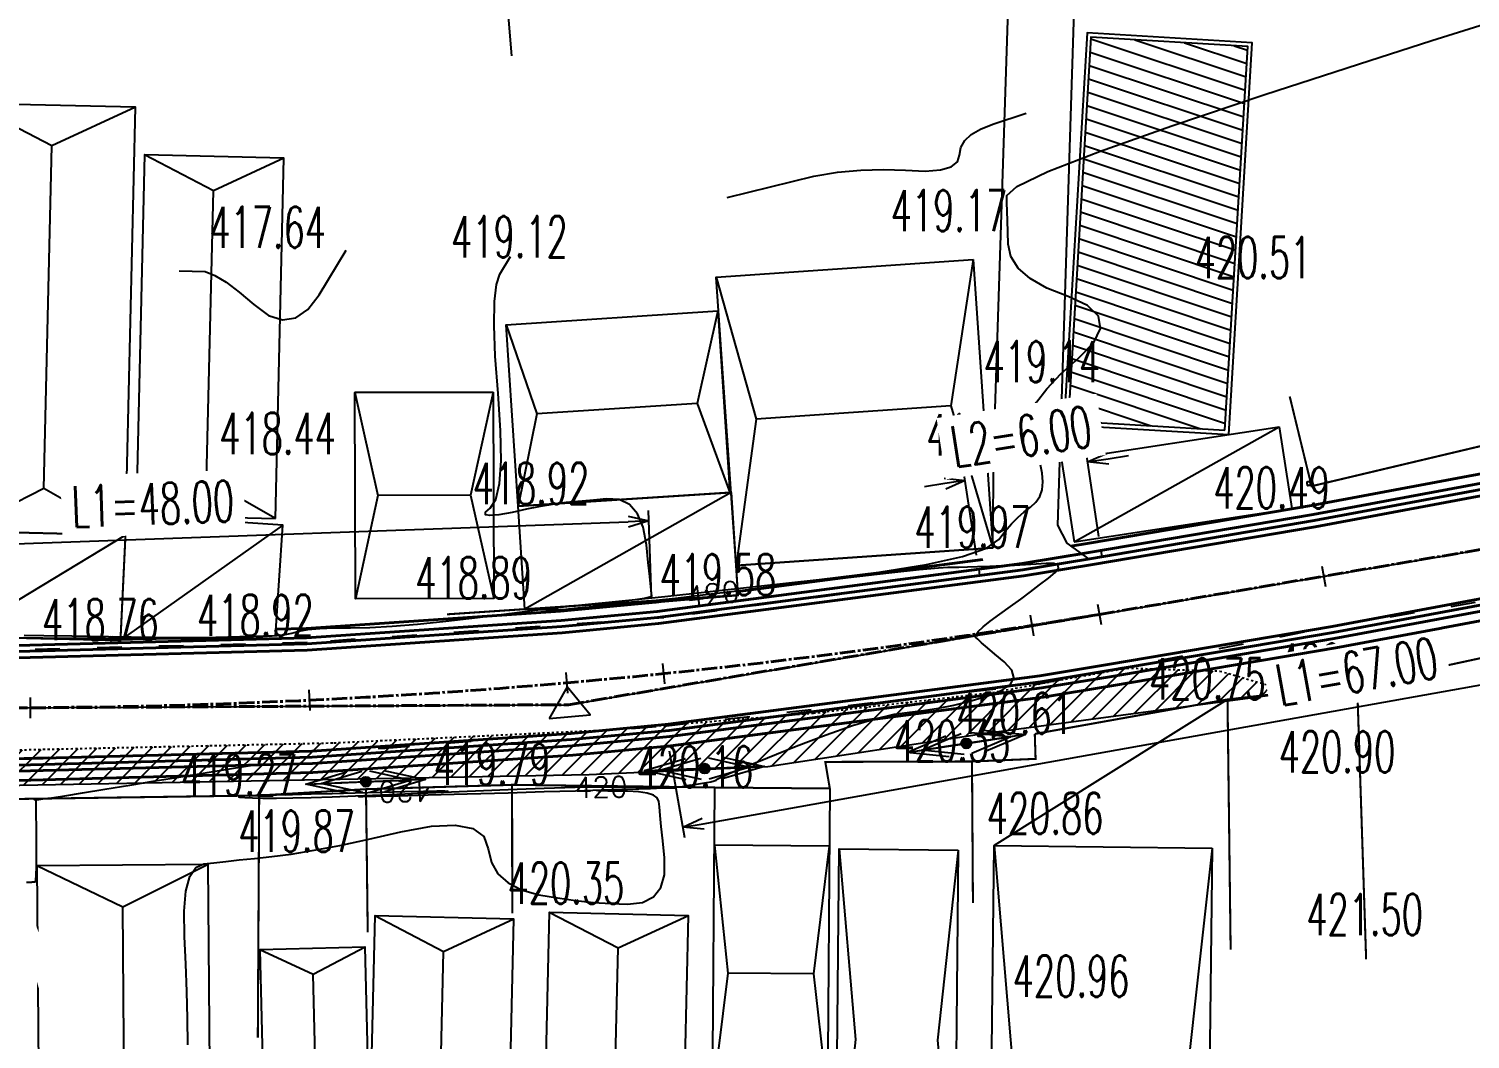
# Model space of a CAD drawing. Header units: centimetres. Extents: x 556321 to 560034, y 1839250 to 1840516.
# Drawn here: x 557003 to 557072.9, y 1839287.9 to 1839336.9 of the extents above; entities that cross this region are included whole.
import ezdxf
from ezdxf.enums import TextEntityAlignment as Align

# ---------------------------------------------------------------- set-up
doc = ezdxf.new("R2010")
doc.units = ezdxf.units.CM
doc.header["$MEASUREMENT"] = 0
doc.set_wipeout_variables(frame=1)
for name, pattern in [('ACAD_ISO03W100', [30, 12, -18]), ('CENTER2', [1.125, 0.75, -0.125, 0.125, -0.125]), ('DOT2', [0.125, 0, -0.125])]:
    doc.linetypes.add(name, pattern=pattern)
for name, color, linetype in [('4', 21, 'Continuous'), ('bo via', 23, 'Continuous'), ('bovia', 1, 'Continuous'), ('CAO DO AN', 6, 'Continuous'), ('cao do Hien Trang', 6, 'Continuous'), ('cao do3', 2, 'Continuous'), ('Duong nhua Cu', 33, 'Continuous'), ('H1_DongMuc', 3, 'Continuous'), ('H1_DongMuc_Con', 3, 'Continuous'), ('Line1', 40, 'Continuous'), ('pha1', 4, 'Continuous'), ('SH1', 4, 'Continuous'), ('T', 20, 'Continuous'), ('ThongSoTuyen_TuyenPDP', 7, 'Continuous'), ('TUYEN', 7, 'Continuous'), ('vuot', 7, 'Continuous')]:
    doc.layers.add(name, color=color, linetype=linetype)
doc.styles.add('2D', font='vnsimple.shx', dxfattribs={"width": 0.6})
doc.styles.get("Standard").update_dxf_attribs({"font": 'Vnsimple.shx', "width": 0.7, "height": 2})
doc.linetypes.add('FENCELINE2', pattern='A,0.25,-0.1,[132,ltypeshp.shx,S=0.1,R=0,X=-0.1,Y=0],-0.1,1', length=1.45)
doc.linetypes.add('ZIGZAG', pattern='A,0.0001,-0.2,[131,ltypeshp.shx,S=0.2,R=0,X=-0.2,Y=0],-0.4,[131,ltypeshp.shx,S=0.2,R=180,X=0.2,Y=0],-0.2', length=0.8001)
doc.dimstyles.new('D1000 bv', dxfattribs={"dimtxt": 2, "dimasz": 1, "dimexe": 0.5, "dimexo": 1, "dimgap": 0.7, "dimtad": 1, "dimzin": 0, "dimdsep": 46, "dimtxsty": '2D', "dimblk": 'OPEN30', "dimcen": 0, "dimdle": 0.7, "dimclrd": 7, "dimclre": 7, "dimclrt": 3, "dimadec": 0, "dimazin": 2, "dimtfac": 0.347826, "dimtix": 1, "dimtofl": 0, "dimtmove": 0, "dimatfit": 3, "dimldrblk": 'OPEN30', "dimfxl": 0, "dimtolj": 1, "dimtzin": 0, "dimarcsym": 0})
doc.dimstyles.new('D1000 bv2', dxfattribs={"dimtxt": 2, "dimasz": 1, "dimexe": 0.5, "dimexo": 1, "dimgap": 0.7, "dimtad": 1, "dimzin": 0, "dimdsep": 46, "dimtxsty": '2D', "dimblk": 'OPEN30', "dimcen": 0, "dimdle": 0.7, "dimclrd": 7, "dimclre": 7, "dimclrt": 3, "dimadec": 0, "dimazin": 2, "dimtfac": 0.347826, "dimtix": 1, "dimtofl": 0, "dimtmove": 0, "dimatfit": 3, "dimldrblk": 'OPEN30', "dimfxl": 0, "dimtolj": 1, "dimtzin": 0, "dimarcsym": 0})
doc.dimstyles.get("Standard").update_dxf_attribs({"dimtxt": 0.18, "dimasz": 0.18, "dimexe": 0.18, "dimexo": 0.0625, "dimgap": 0.09, "dimtad": 0, "dimtih": 1, "dimtoh": 1, "dimdec": 4, "dimzin": 0, "dimdsep": 46, "dimtxsty": 'Standard', "dimcen": 0.09, "dimadec": 0, "dimazin": 0, "dimtfac": 1, "dimtdec": 4, "dimtofl": 0, "dimtmove": 0, "dimatfit": 3, "dimfxl": 0, "dimtolj": 1, "dimtzin": 0, "dimarcsym": 0})

# ---------------------------------------------------------------- blocks, each defined once
blk = doc.blocks.new('A$C61F2495E')
at = {"layer": 'Line1', "lineweight": -2}
blk.add_lwpolyline([(14.688, 5.256), (-0.45, 2.926), (0.45, -2.926), (15.589, -0.596)], close=True, dxfattribs=at)
at = {"layer": 'Line1', "color": 8, "lineweight": -2}
for points in [[(14.688, 5.256), (13.559, 2.087), (15.589, -0.596)], [(-0.45, 2.926), (1.436, 0.221), (0.45, -2.926)], [(13.559, 2.087), (1.436, 0.221)]]:
    blk.add_lwpolyline(points, dxfattribs=at)
at = {"layer": 'Line1', "lineweight": -2}
blk.add_lwpolyline([(15.589, -0.596), (14.688, 5.256)], dxfattribs=at)
blk = doc.blocks.new('A$C294A3B3B')
at = {"layer": 'Line1', "lineweight": -2}
blk.add_lwpolyline([(-0.398, 2.857), (17.886, 5.404), (18.682, -0.309), (0.398, -2.857)], close=True, dxfattribs=at)
for points in [[(-0.398, 2.857), (8.87, 3.227), (17.886, 5.404)], [(8.87, 3.227), (9.419, -0.712)], [(0.398, -2.857), (9.419, -0.712), (18.682, -0.309)]]:
    blk.add_lwpolyline(points, dxfattribs=at)
blk = doc.blocks.new('_Open30')
at = {"color": 0, "linetype": 'ByBlock', "lineweight": -2}
for p, q in [((-1, 0.268), (0, 0)), ((0, 0), (-1, -0.268)), ((0, 0), (-1, 0))]:
    blk.add_line(p, q, dxfattribs=at)
blk = doc.blocks.new('*D77')
at = {"layer": 'bo via', "color": 7, "lineweight": -2, "transparency": 16777216}
for p, q in [((557033.2, 1839309.362), (557033.049, 1839313.54)), ((556986.096, 1839311.335), (557032.067, 1839313.004)), ((556985.23, 1839307.621), (556985.079, 1839311.799))]:
    blk.add_line(p, q, dxfattribs=at)
at = {"layer": 'Defpoints', "color": 0, "lineweight": -2, "transparency": 16777216}
for p in [(557033.067, 1839313.041), (557033.237, 1839308.363, 413.94), (556985.267, 1839306.621, 413.94)]:
    blk.add_point(p, dxfattribs=at)
at = {"layer": 'bo via', "color": 7, "lineweight": -2, "transparency": 16777216}
for p, rotation in [((557033.067, 1839313.041), 2.079351640328659), ((556985.097, 1839311.299), 182.0793516403286)]:
    blk.add_blockref('_Open30', p, dxfattribs=dict(at, rotation=rotation))
at = {"layer": 'bo via', "color": 3, "transparency": 16777216, "insert": (557009.02, 1839313.869), "char_height": 2, "attachment_point": 5, "rotation": 2.07935, "style": '2D', "bg_fill": 3, "box_fill_scale": 1.25, "bg_fill_color": 256, "bg_fill_true_color": 13158600, "bg_fill_transparency": 0}
blk.add_mtext('\\A1;L1=48.00', dxfattribs=at)
blk = doc.blocks.new('*D96')
at = {"layer": 'bo via', "color": 7, "lineweight": -2, "transparency": 16777216}
for p, q in [((557100.01, 1839313.662), (557100.759, 1839309.463)), ((557035.697, 1839298.367), (557099.686, 1839309.779)), ((557034.051, 1839301.898), (557034.8, 1839297.699))]:
    blk.add_line(p, q, dxfattribs=at)
at = {"layer": 'Defpoints', "color": 0, "lineweight": -2, "transparency": 16777216}
for p in [(557099.834, 1839314.646, 427.443), (557100.671, 1839309.955), (557033.876, 1839302.883, 427.443)]:
    blk.add_point(p, dxfattribs=at)
at = {"layer": 'bo via', "color": 7, "lineweight": -2, "transparency": 16777216}
for p, rotation in [((557100.671, 1839309.955), 10.11204156808461), ((557034.712, 1839298.192), 190.1120415680846)]:
    blk.add_blockref('_Open30', p, dxfattribs=dict(at, rotation=rotation))
at = {"layer": 'bo via', "color": 3, "transparency": 16777216, "insert": (557067.393, 1839305.747), "char_height": 2, "attachment_point": 5, "rotation": 10.11204, "style": '2D', "bg_fill": 3, "box_fill_scale": 1.25, "bg_fill_color": 256, "bg_fill_true_color": 13158600, "bg_fill_transparency": 0}
blk.add_mtext('\\A1;L1=67.00', dxfattribs=at)
blk = doc.blocks.new('*D42')
at = {"layer": 'bo via', "color": 7, "lineweight": -2, "transparency": 16777216}
for p, q in [((557054.891, 1839312.293), (557054.265, 1839316.398)), ((557055.329, 1839316.054), (557056.318, 1839316.205)), ((557048.956, 1839311.389), (557048.33, 1839315.493)), ((557047.417, 1839314.848), (557046.429, 1839314.698))]:
    blk.add_line(p, q, dxfattribs=at)
at = {"layer": 'Defpoints', "color": 0, "lineweight": -2, "transparency": 16777216}
for p in [(557055.041, 1839311.305), (557049.107, 1839310.4)]:
    blk.add_point(p, dxfattribs=at)
at = {"layer": 'bo via', "color": 7, "lineweight": -2, "transparency": 16777216}
for p, rotation in [((557054.34, 1839315.904), 188.6664633507085), ((557048.406, 1839314.999), 8.66646335070846)]:
    blk.add_blockref('_Open30', p, dxfattribs=dict(at, rotation=rotation))
at = {"layer": 'bo via', "color": 3, "transparency": 16777216, "insert": (557051.117, 1839317.132), "char_height": 2, "attachment_point": 5, "rotation": 8.66646, "style": '2D', "bg_fill": 3, "box_fill_scale": 1.25, "bg_fill_color": 256, "bg_fill_true_color": 13158600, "bg_fill_transparency": 0}
blk.add_mtext('\\A1;L2=6.00', dxfattribs=at)
at = {"layer": 'Defpoints', "color": 0, "lineweight": -2, "transparency": 16777216}
blk.add_point((557054.34, 1839315.904), dxfattribs=at)
blk = doc.blocks.new('A$C60531E53')
at = {"layer": '4'}
blk.add_hatch(color=256, dxfattribs=at).paths.add_polyline_path([(-0.24, 0, 1), (0.24, 0, 1)])
blk.add_circle((0, 0), 0.24, dxfattribs=at)
for points in [[(-2.897, 0), (1.221, 0)], [(-2.192, 0), (1.926, 0)], [(2.174, 0), (-1.944, 0)], [(2.917, 0), (-1.2, 0)]]:
    blk.add_leader(points, dimstyle='Standard', override={"dimasz": 2, "dimgap": 0.09, "dimtad": 0, "dimldrblk": 'Open30'}, dxfattribs=at)

msp = doc.modelspace()

# ---------------------------------------------------------------- hatches: boundary and pattern name
at = {"layer": 'Line1', "lineweight": -2}
h = msp.add_hatch(dxfattribs=at)
h.set_pattern_fill('ANSI31', color=8, scale=5, angle=-63.44697, style=0)
h.set_pattern_definition([(341.553030702, (-1181878.9387, 2655597.2733), (0.19776674365, 0.59288558349), [])])
h.paths.add_polyline_path([(557053.391, 1839317.891), (557060.999, 1839317.436), (557062.11, 1839336.032), (557054.502, 1839336.487)])
at = {"layer": 'pha1', "lineweight": -2}
h = msp.add_hatch(dxfattribs=at)
h.set_pattern_fill('ANSI31', color=8, scale=5, style=0)
h.set_pattern_definition([(45, (0, 0), (-0.44194173824, 0.44194173824), [])])
h.paths.add_polyline_path([(556882.896, 1839304.098), (556878.32, 1839304.921), (556875.266, 1839304.657), (556877.223, 1839303.1), (556882.744, 1839302.224), (556900.808, 1839300.069), (556929.294, 1839299.678), (556987.034, 1839299.945), (557030.171, 1839300.745), (557038.836, 1839301.134), (557049.201, 1839302.726), (557060.988, 1839304.305), (557061.123, 1839304.389), (557061.124, 1839304.323), (557064.266, 1839304.744), (557060.755, 1839305.764), (557056.24, 1839305.912), (557049.728, 1839304.729), (557041.044, 1839303.726), (557030.858, 1839302.903), (557017.799, 1839302.286), (556981.646, 1839301.482), (556940.365, 1839301.25), (556919.161, 1839301.416), (556900.635, 1839301.706), (556892.638, 1839302.448)])

# ---------------------------------------------------------------- linework, layer by layer
at = {"layer": 'CAO DO AN', "lineweight": -2, "elevation": 413.955}
msp.add_lwpolyline([(556875.266, 1839304.657), (556877.223, 1839303.1), (556882.744, 1839302.224), (556900.808, 1839300.069), (556929.294, 1839299.678), (556987.034, 1839299.945), (557030.171, 1839300.745), (557038.836, 1839301.134), (557049.201, 1839302.726), (557064.266, 1839304.744)], dxfattribs=at)
at = {"layer": 'cao do Hien Trang', "color": 3, "lineweight": -2}
for centre in [(557053.099, 1839319.76, 419.138), (557065.197, 1839314.724, 420.532), (557064.236, 1839313.644, 420.491), (557065.346, 1839313.07, 420.274), (557052.88, 1839312.829, 419.924), (557049.744, 1839311.739, 419.97), (557053.682, 1839312.034, 420.118), (557051.244, 1839310.673, 419.871), (557065.783, 1839310.375, 420.33), (557037.388, 1839309.437, 419.578), (557018.841, 1839309.273, 418.682), (557025.544, 1839309.289, 418.887), (557027.052, 1839308.765, 419.3), (557028.976, 1839308.725, 419.441), (557023.278, 1839308.514, 419.149), (557033.787, 1839308.34, 419.383), (557051.64, 1839307.968, 420.011), (557007.448, 1839307.254, 418.756), (557014.963, 1839307.467, 418.922), (557029.06, 1839307.84, 419.274), (557066.049, 1839307.896, 420.22), (557016.508, 1839307.144, 418.871), (557029.143, 1839305.215, 419.384), (557033.776, 1839305.638, 419.52), (557051.883, 1839305.126, 419.943), (557067.409, 1839305.098, 420.812), (557016.612, 1839304.365, 418.999), (557029.175, 1839304.134, 419.366), (557061.123, 1839304.389, 420.75), (557033.789, 1839303.098, 419.47), (557051.778, 1839302.716, 420.609), (557013.954, 1839301.802, 418.822), (557016.716, 1839302.314, 418.946), (557020.27, 1839302.033, 419.038), (557048.456, 1839302.255, 420.344), (557035.777, 1839301.037, 419.763), (557041.621, 1839301.361, 420.325), (557048.734, 1839301.382, 420.352), (557019.348, 1839300.396, 419.243), (557028.357, 1839300.64, 419.636), (557014.174, 1839299.734, 419.274), (557026.436, 1839300.25, 419.788), (557036.273, 1839300.123, 420.16)]:
    msp.add_circle(centre, 0, dxfattribs=at)
at = {"layer": 'cao do3', "color": 6, "lineweight": -2}
for centre in [(557048.593, 1839327.081, 419.166), (557015.559, 1839326.274, 417.644), (557027.282, 1839325.814, 419.117), (557063.329, 1839324.804, 420.506), (557016.039, 1839316.285, 418.444), (557050.325, 1839316.218, 419.817), (557028.326, 1839313.86, 418.917), (557067.404, 1839300.848, 420.902), (557053.251, 1839297.87, 420.863), (557016.966, 1839297.007, 419.868), (557030.018, 1839294.483, 420.347), (557068.745, 1839292.961, 421.502), (557054.51, 1839289.97, 420.963)]:
    msp.add_circle(centre, 0, dxfattribs=at)
at = {"layer": 'Duong nhua Cu', "color": 8, "linetype": 'ACAD_ISO03W100', "ltscale": 0.1, "elevation": 428.165}
msp.add_lwpolyline([(557083.54, 1839316.447), (557065.346, 1839313.07), (557051.244, 1839310.673), (557033.787, 1839308.34), (557016.508, 1839307.144), (556998.641, 1839306.698), (556983.413, 1839306.657), (556967.234, 1839306.378), (556950.786, 1839306.433), (556933.623, 1839306.443), (556916.029, 1839306.291), (556907.262, 1839306.388), (556900.799, 1839306.64), (556886.59, 1839308.271), (556872.997, 1839310.58), (556858.612, 1839314.409), (556847.581, 1839318.466), (556830.275, 1839324.66)], dxfattribs=at)
at = {"layer": 'H1_DongMuc', "color": 5, "lineweight": -2, "elevation": 420}
for points in [[(557010.719, 1839287.653), (557010.694, 1839288.927), (557010.658, 1839290.226), (557010.61, 1839291.551), (557010.55, 1839292.901), (557010.536, 1839294.132), (557010.623, 1839295.1), (557010.811, 1839295.805), (557011.102, 1839296.247), (557011.494, 1839296.426), (557011.98, 1839296.477), (557012.552, 1839296.538), (557013.21, 1839296.608), (557013.954, 1839296.687), (557014.784, 1839296.775), (557015.732, 1839296.897), (557016.833, 1839297.077), (557018.086, 1839297.316), (557019.491, 1839297.612), (557021.047, 1839297.967), (557022.523, 1839298.241), (557023.684, 1839298.296), (557024.532, 1839298.132), (557025.065, 1839297.749), (557025.284, 1839297.147), (557025.431, 1839296.489), (557025.75, 1839295.938), (557026.239, 1839295.494), (557026.898, 1839295.157), (557027.729, 1839294.926), (557028.634, 1839294.766), (557029.517, 1839294.64), (557030.378, 1839294.549), (557031.218, 1839294.491), (557032.036, 1839294.468), (557032.753, 1839294.552), (557033.291, 1839294.818), (557033.648, 1839295.266), (557033.826, 1839295.894), (557033.824, 1839296.705), (557033.739, 1839297.535), (557033.67, 1839298.224), (557033.615, 1839298.771), (557033.576, 1839299.177), (557033.551, 1839299.441), (557033.477, 1839299.616), (557033.287, 1839299.753), (557032.983, 1839299.853), (557032.564, 1839299.915), (557032.029, 1839299.939), (557031.497, 1839299.945), (557031.082, 1839299.951), (557030.786, 1839299.958), (557030.608, 1839299.966), (557030.548, 1839299.974), (557030.623, 1839299.984), (557030.85, 1839299.997), (557031.229, 1839300.013), (557031.76, 1839300.033), (557032.443, 1839300.055), (557033.144, 1839300.08), (557033.73, 1839300.105), (557034.201, 1839300.131), (557034.556, 1839300.157), (557034.796, 1839300.184), (557034.951, 1839300.207), (557035.05, 1839300.221), (557035.093, 1839300.228), (557035.081, 1839300.226), (557035.013, 1839300.216), (557034.927, 1839300.203), (557034.86, 1839300.194), (557034.812, 1839300.187), (557034.784, 1839300.183), (557034.774, 1839300.183), (557034.806, 1839300.189), (557034.901, 1839300.204), (557035.06, 1839300.23), (557035.282, 1839300.265), (557035.568, 1839300.311), (557035.854, 1839300.359), (557036.075, 1839300.403), (557036.232, 1839300.443), (557036.324, 1839300.478), (557036.351, 1839300.509), (557036.502, 1839300.596), (557036.962, 1839300.8), (557037.733, 1839301.122), (557038.814, 1839301.561), (557040.205, 1839302.118), (557041.662, 1839302.676), (557042.942, 1839303.122), (557044.044, 1839303.454), (557044.968, 1839303.673), (557045.715, 1839303.779), (557046.39, 1839303.849), (557047.103, 1839303.961), (557047.851, 1839304.114), (557048.636, 1839304.309), (557049.457, 1839304.546), (557050.162, 1839304.818), (557050.599, 1839305.12), (557050.768, 1839305.453), (557050.669, 1839305.815), (557050.302, 1839306.207), (557049.846, 1839306.581), (557049.478, 1839306.889), (557049.2, 1839307.13), (557049.011, 1839307.304), (557048.912, 1839307.412), (557048.915, 1839307.516), (557049.034, 1839307.68), (557049.269, 1839307.903), (557049.621, 1839308.187), (557050.088, 1839308.529), (557050.603, 1839308.897), (557051.096, 1839309.254), (557051.566, 1839309.6), (557052.015, 1839309.936), (557052.441, 1839310.262), (557052.769, 1839310.547), (557052.922, 1839310.761), (557052.899, 1839310.905), (557052.701, 1839310.978), (557052.327, 1839310.98), (557051.849, 1839310.948), (557051.336, 1839310.917), (557050.79, 1839310.887), (557050.209, 1839310.86), (557049.595, 1839310.833), (557049.008, 1839310.811), (557048.511, 1839310.795), (557048.103, 1839310.786), (557047.784, 1839310.782), (557047.555, 1839310.785), (557047.115, 1839310.758), (557046.165, 1839310.665), (557044.705, 1839310.505), (557042.735, 1839310.278), (557040.254, 1839309.985), (557037.776, 1839309.69), (557035.812, 1839309.457), (557034.362, 1839309.286), (557033.427, 1839309.177), (557033.006, 1839309.13), (557032.782, 1839309.109), (557032.438, 1839309.076), (557031.974, 1839309.032), (557031.39, 1839308.977), (557030.685, 1839308.91), (557029.993, 1839308.845), (557029.445, 1839308.792), (557029.041, 1839308.754), (557028.782, 1839308.729), (557028.667, 1839308.717), (557028.628, 1839308.715), (557028.597, 1839308.72), (557028.574, 1839308.733), (557028.559, 1839308.752), (557028.553, 1839308.778), (557028.555, 1839308.805), (557028.566, 1839308.827), (557028.586, 1839308.844), (557028.615, 1839308.857), (557028.654, 1839308.865), (557028.694, 1839308.87), (557028.729, 1839308.874), (557028.758, 1839308.878), (557028.782, 1839308.881), (557028.8, 1839308.882), (557028.905, 1839308.892), (557029.19, 1839308.919), (557029.654, 1839308.963), (557030.297, 1839309.024), (557031.12, 1839309.102), (557032.258, 1839309.215), (557033.848, 1839309.381), (557035.89, 1839309.6), (557038.384, 1839309.872), (557041.329, 1839310.197), (557044.215, 1839310.555), (557046.528, 1839310.929), (557048.268, 1839311.317), (557049.437, 1839311.719), (557050.032, 1839312.137), (557050.341, 1839312.539), (557050.65, 1839312.898), (557050.957, 1839313.214), (557051.263, 1839313.485), (557051.568, 1839313.713), (557051.834, 1839313.943), (557052.025, 1839314.223), (557052.138, 1839314.551), (557052.176, 1839314.929), (557052.137, 1839315.356), (557052.053, 1839315.76), (557051.956, 1839316.069), (557051.844, 1839316.283), (557051.717, 1839316.401), (557051.577, 1839316.425), (557051.451, 1839316.454), (557051.368, 1839316.591), (557051.327, 1839316.836), (557051.329, 1839317.189), (557051.373, 1839317.649), (557051.526, 1839318.192), (557051.857, 1839318.792), (557052.363, 1839319.449), (557053.046, 1839320.164), (557053.906, 1839320.936), (557054.644, 1839321.696), (557054.962, 1839322.373), (557054.861, 1839322.969), (557054.34, 1839323.482), (557053.399, 1839323.914), (557052.362, 1839324.328), (557051.552, 1839324.789), (557050.968, 1839325.299), (557050.611, 1839325.855), (557050.481, 1839326.46), (557050.465, 1839327.056), (557050.451, 1839327.59), (557050.439, 1839328.06), (557050.429, 1839328.467), (557050.421, 1839328.812), (557050.916, 1839329.258), (557052.415, 1839329.97), (557054.918, 1839330.95), (557058.426, 1839332.195), (557062.938, 1839333.708), (557067.467, 1839335.185), (557071.025, 1839336.325), (557073.614, 1839337.128)], [(557021.237, 1839299.926), (557022.145, 1839299.946), (557022.793, 1839299.955), (557023.182, 1839299.952), (557023.313, 1839299.938), (557023.184, 1839299.915), (557022.796, 1839299.884), (557022.149, 1839299.846), (557021.243, 1839299.8), (557020.078, 1839299.747), (557018.84, 1839299.695), (557017.714, 1839299.654), (557016.701, 1839299.624), (557015.801, 1839299.604), (557015.014, 1839299.595), (557014.357, 1839299.595), (557013.845, 1839299.601), (557013.479, 1839299.614), (557013.259, 1839299.633), (557013.185, 1839299.659), (557013.256, 1839299.687), (557013.474, 1839299.712), (557013.839, 1839299.734), (557014.349, 1839299.753), (557015.006, 1839299.768), (557015.793, 1839299.785), (557016.693, 1839299.806), (557017.706, 1839299.831), (557018.832, 1839299.861), (557020.071, 1839299.895), (557021.237, 1839299.926)], [(557030.752, 1839300.139), (557029.489, 1839300.117), (557027.986, 1839300.075), (557026.241, 1839300.013), (557024.255, 1839299.93), (557022.358, 1839299.846), (557020.884, 1839299.779), (557019.83, 1839299.73), (557019.199, 1839299.697), (557018.989, 1839299.682), (557019.2, 1839299.682), (557019.833, 1839299.695), (557020.889, 1839299.721), (557022.366, 1839299.761), (557024.265, 1839299.814), (557026.253, 1839299.87), (557027.999, 1839299.921), (557029.503, 1839299.965), (557030.764, 1839300.003), (557031.782, 1839300.034), (557032.589, 1839300.06), (557033.217, 1839300.081), (557033.665, 1839300.097), (557033.934, 1839300.107), (557034.023, 1839300.113), (557033.933, 1839300.116), (557033.663, 1839300.12), (557033.213, 1839300.126), (557032.583, 1839300.133), (557031.772, 1839300.141), (557030.752, 1839300.139)]]:
    msp.add_lwpolyline(points, dxfattribs=at)
at = {"layer": 'H1_DongMuc_Con', "color": 8, "lineweight": -2}
for points, elevation in [([(557036.868, 1839328.712), (557041.059, 1839329.75), (557042.217, 1839329.939), (557043.346, 1839330.05), (557044.446, 1839330.082), (557045.516, 1839330.036), (557046.465, 1839329.997), (557047.202, 1839330.052), (557047.725, 1839330.2), (557048.036, 1839330.442), (557048.133, 1839330.777), (557048.19, 1839331.143), (557048.379, 1839331.474), (557048.7, 1839331.772), (557049.153, 1839332.036), (557049.737, 1839332.267), (557051.363, 1839332.8)], 419), ([(557010.291, 1839325.161), (557011.561, 1839325.136), (557012.03, 1839324.941), (557012.579, 1839324.608), (557013.205, 1839324.137), (557013.911, 1839323.528), (557014.633, 1839323.005), (557015.312, 1839322.79), (557015.946, 1839322.884), (557016.535, 1839323.287), (557017.081, 1839323.998), (557018.39, 1839326.163)], 418), ([(557002.779, 1839307.502), (557003.725, 1839307.49), (557005.087, 1839307.471), (557006.865, 1839307.445), (557009.06, 1839307.411), (557011.25, 1839307.389), (557013.015, 1839307.397), (557014.354, 1839307.435), (557015.267, 1839307.503), (557015.755, 1839307.602), (557016.089, 1839307.704), (557016.54, 1839307.781), (557017.109, 1839307.834), (557017.795, 1839307.863), (557018.599, 1839307.867), (557019.535, 1839307.881), (557020.619, 1839307.937), (557021.851, 1839308.036), (557023.23, 1839308.178), (557024.758, 1839308.363), (557026.288, 1839308.557), (557027.676, 1839308.727), (557028.922, 1839308.872), (557030.025, 1839308.993), (557030.987, 1839309.09), (557031.788, 1839309.17), (557032.41, 1839309.241), (557032.853, 1839309.303), (557033.118, 1839309.357), (557033.204, 1839309.401), (557033.191, 1839309.533), (557033.159, 1839309.848), (557033.109, 1839310.345), (557033.039, 1839311.025), (557032.951, 1839311.888), (557032.795, 1839312.741), (557032.523, 1839313.39), (557032.134, 1839313.835), (557031.629, 1839314.076), (557031.007, 1839314.114), (557030.375, 1839314.054), (557029.84, 1839314.003), (557029.402, 1839313.962), (557029.061, 1839313.929), (557028.816, 1839313.906), (557028.564, 1839313.873), (557028.2, 1839313.812), (557027.724, 1839313.722), (557027.135, 1839313.604), (557026.435, 1839313.456), (557025.787, 1839313.336), (557025.356, 1839313.297), (557025.142, 1839313.339), (557025.146, 1839313.462), (557025.366, 1839313.667), (557025.645, 1839314.086), (557025.824, 1839314.851), (557025.902, 1839315.961), (557025.88, 1839317.417), (557025.758, 1839319.219), (557025.623, 1839321.031), (557025.564, 1839322.515), (557025.58, 1839323.672), (557025.672, 1839324.501), (557025.839, 1839325.004), (557026.351, 1839325.851)], 419), ([(557065.077, 1839314.954), (557065.093, 1839314.945), (557065.107, 1839314.927), (557065.118, 1839314.901), (557065.126, 1839314.866), (557065.13, 1839314.83), (557065.128, 1839314.802), (557065.121, 1839314.78), (557065.109, 1839314.766), (557065.091, 1839314.758), (557065.072, 1839314.754), (557065.055, 1839314.751), (557065.041, 1839314.748), (557065.03, 1839314.746), (557065.021, 1839314.744), (557065.014, 1839314.747), (557065.007, 1839314.757), (557065, 1839314.776), (557064.993, 1839314.803), (557064.986, 1839314.838), (557064.981, 1839314.874), (557064.978, 1839314.902), (557064.979, 1839314.922), (557064.982, 1839314.935), (557064.988, 1839314.941), (557064.996, 1839314.943), (557065.008, 1839314.945), (557065.022, 1839314.948), (557065.038, 1839314.951), (557065.058, 1839314.955), (557065.077, 1839314.954)], 422), ([(557013.377, 1839307.3), (557012.584, 1839307.308), (557010.937, 1839307.319), (557008.844, 1839307.329), (557006.727, 1839307.34), (557005.01, 1839307.35), (557003.691, 1839307.361), (557002.771, 1839307.371)], 419), ([(557002.897, 1839295.534), (557003.02, 1839295.535), (557003.06, 1839295.535), (557003.097, 1839295.536), (557003.134, 1839295.538), (557003.168, 1839295.541), (557003.2, 1839295.544), (557003.231, 1839295.547), (557003.26, 1839295.55), (557003.286, 1839295.553), (557003.311, 1839295.555), (557003.333, 1839295.558), (557003.352, 1839295.638), (557003.366, 1839295.875), (557003.375, 1839296.269), (557003.378, 1839296.819), (557003.376, 1839297.525), (557003.372, 1839298.232), (557003.369, 1839298.784), (557003.366, 1839299.182), (557003.364, 1839299.424), (557003.364, 1839299.512), (557003.361, 1839299.52), (557003.355, 1839299.527), (557003.345, 1839299.532), (557003.332, 1839299.535), (557003.315, 1839299.536), (557003.298, 1839299.536), (557003.284, 1839299.536), (557003.275, 1839299.536), (557003.269, 1839299.537), (557003.267, 1839299.537), (557003.276, 1839299.538), (557003.302, 1839299.539), (557003.346, 1839299.54), (557003.407, 1839299.541), (557003.486, 1839299.543), (557003.684, 1839299.564), (557004.105, 1839299.624), (557004.747, 1839299.724), (557005.611, 1839299.862), (557006.697, 1839300.04), (557007.904, 1839300.239), (557009.131, 1839300.44), (557010.378, 1839300.644), (557011.644, 1839300.851), (557012.931, 1839301.06), (557013.846, 1839301.211)], 419)]:
    msp.add_lwpolyline(points, dxfattribs=dict(at, elevation=elevation))
at = {"layer": 'Line1', "lineweight": -2}
for points, elevation in [([(557061.187, 1839317.225), (557062.322, 1839336.22), (557054.314, 1839336.698), (557053.179, 1839317.703)], 420.118), ([(557060.999, 1839317.436), (557062.11, 1839336.032), (557054.502, 1839336.487), (557053.391, 1839317.891)], 420.118), ([(557026.727, 1839313.754), (557026.155, 1839322.552), (557036.416, 1839323.219), (557036.988, 1839314.421)], 419.3), ([(557048.056, 1839297.089), (557047.89, 1839278.629), (557042.121, 1839278.681), (557042.287, 1839297.141)], 420.16)]:
    msp.add_lwpolyline(points, close=True, dxfattribs=dict(at, elevation=elevation))
for points, elevation in [([(557048.784, 1839325.706), (557047.705, 1839318.615), (557049.744, 1839311.739)], 419.149), ([(557036.335, 1839324.851), (557038.269, 1839317.967), (557037.294, 1839310.884)], 419.149), ([(557036.416, 1839323.219), (557035.407, 1839318.736), (557036.988, 1839314.421)], 419.3), ([(557026.155, 1839322.552), (557027.638, 1839318.231), (557026.727, 1839313.754)], 419.3), ([(557018.818, 1839319.273), (557019.928, 1839314.276), (557018.841, 1839309.273)], 418.887), ([(557025.521, 1839319.289), (557024.426, 1839314.286), (557025.544, 1839309.289)], 418.887), ([(557035.407, 1839318.736), (557027.638, 1839318.231)], 419.3), ([(557047.705, 1839318.615), (557038.269, 1839317.967)], 419.149), ([(557024.426, 1839314.286), (557019.928, 1839314.276)], 418.887), ([(557061.123, 1839304.389), (557049.817, 1839297.311)], 420.16), ([(557036.252, 1839297.327), (557036.895, 1839291.121), (557036.158, 1839285.123)], 420.16), ([(557041.817, 1839297.284), (557036.252, 1839297.327)], 420.16), ([(557041.817, 1839297.284), (557041.044, 1839291.089), (557041.723, 1839285.08)], 420.16), ([(557042.287, 1839297.141), (557043.083, 1839287.903), (557042.121, 1839278.681)], 420.16), ([(557048.056, 1839297.089), (557047.06, 1839287.868), (557047.89, 1839278.629)], 420.16), ([(557041.044, 1839291.089), (557036.895, 1839291.121)], 420.16)]:
    msp.add_lwpolyline(points, dxfattribs=dict(at, elevation=elevation))
at = {"layer": 'Line1', "linetype": 'DOT2', "lineweight": -2, "elevation": 413.955}
msp.add_lwpolyline([(556875.266, 1839304.657), (556878.32, 1839304.921), (556882.896, 1839304.098), (556892.638, 1839302.448), (556900.635, 1839301.706), (556919.161, 1839301.416), (556940.365, 1839301.25), (556981.646, 1839301.482), (557017.799, 1839302.286), (557030.858, 1839302.903), (557041.044, 1839303.726), (557049.728, 1839304.729), (557056.24, 1839305.912), (557060.755, 1839305.764), (557064.266, 1839304.744)], dxfattribs=at)
at = {"layer": 'Line1', "linetype": 'FENCELINE2', "lineweight": -2, "const_width": 0.1, "elevation": 420.16}
msp.add_lwpolyline([(557061.123, 1839304.389), (557061.275, 1839292.259)], dxfattribs=at)
at = {"layer": 'pha1', "color": 8, "linetype": 'ACAD_ISO03W100', "ltscale": 0.1, "elevation": 413.955}
msp.add_lwpolyline([(556828.74, 1839319.316), (556846.486, 1839313.129), (556857.018, 1839309.092), (556871.751, 1839305.237), (556885.876, 1839302.903), (556900.155, 1839301.401), (556916.085, 1839300.925), (556934.033, 1839300.919), (556950.799, 1839300.839), (556967.081, 1839301.039), (556983.3, 1839301.29), (556996.575, 1839301.397), (556998.397, 1839301.663), (556999.779, 1839301.497), (557013.954, 1839301.802), (557020.27, 1839302.033), (557033.789, 1839303.098), (557051.883, 1839305.126), (557066.049, 1839307.896), (557084.287, 1839310.98)], dxfattribs=at)
at = {"layer": 'SH1'}
for points, elevation in [([(557049.744, 1839311.739), (557049.789, 1839316.484), (557050.505, 1839338.319)], 419.149), ([(557053.685, 1839338.244), (557052.88, 1839312.829), (557053.336, 1839311.957), (557054.39, 1839311.208)], 419.138), ([(557036.335, 1839324.851), (557048.784, 1839325.706)], 419.149), ([(557025.521, 1839319.289), (557018.818, 1839319.273)], 418.887), ([(557053.078, 1839315.988), (557063.632, 1839317.598)], 420.118), ([(557063.632, 1839317.598), (557064.236, 1839313.644)], 420.118), ([(557053.078, 1839315.988), (557053.682, 1839312.034)], 420.118), ([(557026.727, 1839313.754), (557037.064, 1839314.426)], 419.3), ([(557053.682, 1839312.034), (557064.236, 1839313.644)], 420.118), ([(557014.963, 1839307.467), (557015.323, 1839312.836), (557007.772, 1839313.342)], 418.922), ([(557007.692, 1839312.358), (556999.675, 1839312.545)], 418.011), ([(557037.294, 1839310.884), (557049.744, 1839311.739)], 419.149), ([(557027.052, 1839308.765), (557037.388, 1839309.437)], 419.3), ([(557025.544, 1839309.289), (557018.841, 1839309.273)], 418.887), ([(557014.963, 1839307.467), (557007.448, 1839307.254)], 418.922), ([(557041.839, 1839300.08), (557036.273, 1839300.123)], 420.16)]:
    msp.add_lwpolyline(points, dxfattribs=dict(at, elevation=elevation))
for points, elevation in [([(557048.784, 1839325.706), (557049.744, 1839311.739), (557037.294, 1839310.884), (557036.335, 1839324.851)], 419.149), ([(557025.521, 1839319.289), (557025.544, 1839309.289), (557018.841, 1839309.273), (557018.818, 1839319.273)], 418.887), ([(557037.064, 1839314.426), (557037.388, 1839309.437), (557027.052, 1839308.765), (557026.727, 1839313.754)], 419.3), ([(557041.839, 1839300.08), (557041.723, 1839285.08), (557036.158, 1839285.123), (557036.273, 1839300.123)], 420.16)]:
    msp.add_lwpolyline(points, close=True, dxfattribs=dict(at, elevation=elevation))
at = {"layer": 'SH1', "linetype": 'FENCELINE2', "const_width": 0.1}
msp.add_lwpolyline([(557064.139, 1839319.074), (557065.197, 1839314.724), (557077.261, 1839317.584), (557075.966, 1839323.493)], dxfattribs=at)
at = {"layer": 'SH1', "linetype": 'ZIGZAG'}
for points, elevation in [([(557053.682, 1839312.034), (557063.632, 1839317.598)], 420.118), ([(557037.064, 1839314.426), (557027.052, 1839308.765)], 419.3), ([(557007.692, 1839312.358), (556999.556, 1839307.438)], 418.011), ([(557015.323, 1839312.836), (557007.448, 1839307.254)], 418.922)]:
    msp.add_lwpolyline(points, dxfattribs=dict(at, elevation=elevation))
at = {"layer": 'SH1', "linetype": 'FENCELINE2', "const_width": 0.1}
for points, elevation in [([(556999.556, 1839307.438), (557007.448, 1839307.254), (557007.723, 1839313.012)], 418.011), ([(557023.278, 1839308.514), (557027.052, 1839308.765), (557028.976, 1839308.725), (557037.388, 1839309.437), (557037.294, 1839310.884)], 419.149), ([(557067.409, 1839305.098), (557083.697, 1839308.614), (557084.803, 1839295.829)], 420.16), ([(557051.778, 1839302.716), (557061.123, 1839304.389), (557061.123, 1839304.389), (557067.409, 1839305.098), (557067.844, 1839291.795)], 420.16), ([(557048.734, 1839301.382), (557051.818, 1839301.508), (557051.778, 1839302.716)], 420.16), ([(557041.839, 1839300.08), (557041.621, 1839301.361), (557048.734, 1839301.382), (557048.78, 1839294.526)], 420.16), ([(557019.353, 1839300.039), (557026.436, 1839300.25), (557026.444, 1839294.028)], 418.18), ([(557036.273, 1839300.123), (557026.436, 1839300.25)], 420.16), ([(557000.266, 1839294.533), (557000.237, 1839299.533), (557014.174, 1839299.734), (557014.107, 1839287.993)], 418.18), ([(557014.174, 1839299.734), (557019.353, 1839300.039), (557019.436, 1839293.106)], 418.18)]:
    msp.add_lwpolyline(points, dxfattribs=dict(at, elevation=elevation))
at = {"layer": 'T', "color": 1}
msp.add_lwpolyline([(556388.408, 1839317.599), (556403.986, 1839332.631), (556472.72, 1839349.14), (556519.75, 1839361.664), (556517.452, 1839368.292), (556560.389, 1839375.162), (556643.107, 1839363.648), (556660.645, 1839359.496), (556688.383, 1839356.142), (556756.278, 1839336.863), (556804.054, 1839331.131), (556881.354, 1839303.291), (557029.175, 1839304.134), (557099.454, 1839316.088), (557130.492, 1839330.985), (557171.272, 1839347.297), (557196.284, 1839372.702), (557244.813, 1839317.637)], dxfattribs=at)
at = {"layer": 'ThongSoTuyen_TuyenPDP', "color": 1, "lineweight": -2}
msp.add_line((557026.43, 1839335.577), (557025.995, 1839340.558), dxfattribs=at)
msp.add_lwpolyline([(557028.229, 1839303.472), (557030.222, 1839303.646), (557029.1, 1839304.997)], close=True, dxfattribs=at)
at = {"layer": 'TUYEN', "color": 2, "lineweight": -2}
for p, q in [((557065.702, 1839310.854), (557065.869, 1839309.868)), ((557051.561, 1839308.466), (557051.718, 1839307.479)), ((557033.726, 1839306.135), (557033.827, 1839305.14)), ((557016.589, 1839304.848), (557016.637, 1839303.85))]:
    msp.add_line(p, q, dxfattribs=at)
at = {"layer": 'TUYEN', "color": 1, "lineweight": -2}
for p, q in [((557054.825, 1839309.004), (557054.992, 1839308.018)), ((557029.039, 1839305.691), (557029.126, 1839304.695)), ((557003.07, 1839304.485), (557003.076, 1839303.485))]:
    msp.add_line(p, q, dxfattribs=at)
at = {"layer": 'TUYEN', "color": 3, "linetype": 'CENTER2', "lineweight": 40}
msp.add_lwpolyline([(556813.677, 1839327.666), (556851.289, 1839314.119, 0.088078), (556913.31, 1839303.473), (557003.073, 1839303.985, 0.040718), (557054.909, 1839308.511), (557081.458, 1839313.027, 0.069866), (557115.91, 1839323.987), (557130.492, 1839330.985), (557163.497, 1839344.187, 0.103547), (557177.147, 1839353.264), (557196.284, 1839372.703), (557244.813, 1839317.637)], format="xyb", dxfattribs=at)
msp.add_lwpolyline([(557003.073, 1839303.985), (557029.175, 1839304.134), (557054.909, 1839308.511)], dxfattribs=at)

# ---------------------------------------------------------------- block references
at = {"layer": '4'}
for p, rotation in [((557048.456, 1839302.255, 420.344), 188.4950617925399), ((557035.777, 1839301.037, 419.763), 181.8781685501434), ((557019.348, 1839300.396, 419.243), 182.2335382415962)]:
    msp.add_blockref('A$C60531E53', p, dxfattribs=dict(at, rotation=rotation))
at = {"layer": 'Line1', "lineweight": -2}
for name, p, xscale, yscale, zscale, rotation in [('A$C61F2495E', (557004.167, 1839333.187, 418.011), 1.35411701870985, 1.35411701870985, 1.35411701870985, 259.9150360999591), ('A$C61F2495E', (557011.99, 1839330.703), 1.140253798013152, 1.140253798013152, 1.140253798013152, 259.9150360949442), ('A$C294A3B3B', (557055.099, 1839297.248), 1.831167244312165, 1.831167244312165, 1.831167244312165, 261.3867117406216), ('A$C61F2495E', (557007.542, 1839296.357), 1.402999688570177, 1.402999688570177, 1.402999688570177, 261.7165569395999), ('A$C61F2495E', (557023.149, 1839293.814), 1.140253798013152, 1.140253798013152, 1.140253798013152, 259.9150360949442), ('A$C61F2495E', (557031.61, 1839293.987), 1.140253798013152, 1.140253798013152, 1.140253798013152, 259.9150360949442), ('A$C61F2495E', (557016.766, 1839292.318), 0.8625176706242724, 0.8625176706242724, 0.8625176706242724, 262.6359364057793)]:
    msp.add_blockref(name, p, dxfattribs=dict(at, xscale=xscale, yscale=yscale, zscale=zscale, rotation=rotation))

# ---------------------------------------------------------------- texts
at = {"layer": 'CAO DO AN', "color": 6, "lineweight": -2, "width": 0.6}
for s, p in [('418.89', (557021.743, 1839309.289, 832.055)), ('418.92', (557011.162, 1839307.466, 832.091)), ('418.76', (557003.647, 1839307.254, 831.924)), ('420.81', (557063.608, 1839305.098, 833.981)), ('420.75', (557057.322, 1839304.389, 833.918)), ('420.61', (557047.977, 1839302.716, 833.777)), ('420.35', (557044.933, 1839301.382, 833.52)), ('419.27', (557010.373, 1839299.733, 832.442)), ('419.79', (557022.635, 1839300.25, 832.957))]:
    msp.add_text(s, height=2, dxfattribs=at).set_placement(p)
at = {"layer": 'cao do3', "color": 6, "lineweight": -2, "width": 0.6}
for s, p in [('419.17', (557044.791, 1839327.081, 832.335)), ('417.64', (557011.758, 1839326.273, 830.813)), ('419.12', (557023.481, 1839325.814, 832.285)), ('420.51', (557059.528, 1839324.804, 833.675)), ('419.14', (557049.298, 1839319.76, 832.306)), ('418.44', (557012.238, 1839316.285, 831.613)), ('419.82', (557046.524, 1839316.218, 832.985)), ('418.92', (557024.525, 1839313.86, 832.085)), ('420.49', (557060.435, 1839313.643, 833.659)), ('419.97', (557045.942, 1839311.739, 833.139)), ('419.58', (557033.587, 1839309.437, 832.746)), ('420.90', (557063.603, 1839300.848, 834.071)), ('420.16', (557032.472, 1839300.122, 833.329)), ('420.86', (557049.45, 1839297.87, 834.032)), ('419.87', (557013.165, 1839297.007, 833.037)), ('420.35', (557026.217, 1839294.483, 833.515)), ('421.50', (557064.944, 1839292.961, 834.671)), ('420.96', (557050.709, 1839289.97, 834.132))]:
    msp.add_text(s, height=2, dxfattribs=at).set_placement(p)
at = {"layer": 'H1_DongMuc', "color": 5, "lineweight": -2}
for rotation, p in [(6.7698, (557036.176, 1839309.5, 420)), (181.24383, (557021.237, 1839299.926, 420)), (0.98995, (557030.752, 1839300.139, 420))]:
    msp.add_text('420', height=1, rotation=rotation, dxfattribs=at).set_placement(p, align=Align.MIDDLE)

# ---------------------------------------------------------------- next in the draw order: dimensions: what is measured, and where the dimension line sits
at = {"layer": 'bo via'}
for p1, p2, distance, picture, middle in [((556985.267, 1839306.621, 413.94), (557033.237, 1839308.363, 413.94), 4.681, '*D77', (557009.02, 1839313.869)), ((557033.876, 1839302.883, 427.443), (557099.834, 1839314.646, 427.443), -4.765, '*D96', (557067.393, 1839305.747))]:
    dim = msp.add_aligned_dim(p1=p1, p2=p2, distance=distance, dimstyle='D1000 bv', override={"dimpost": 'L1=<>'}, dxfattribs=at)
    dim.commit()
    dim.dimension.update_dxf_attribs({"geometry": picture, "text_midpoint": middle})

# ---------------------------------------------------------------- next in the draw order: linework, layer by layer
at = {"layer": 'TUYEN', "color": 1, "lineweight": 40, "elevation": 413.94}
msp.add_lwpolyline([(557014.985, 1839307.793), (557016.445, 1839307.832), (557028.783, 1839308.667), (557033.413, 1839309.105), (557034.521, 1839309.25)], dxfattribs=at)
at = {"layer": 'vuot'}
for points in [[(557055.041, 1839311.305), (557054.99, 1839311.605)], [(557049.108, 1839310.374), (557049.086, 1839310.7)]]:
    msp.add_lwpolyline(points, dxfattribs=at)

# ---------------------------------------------------------------- next in the draw order: dimensions: what is measured, and where the dimension line sits
at = {"layer": 'bo via'}
dim = msp.add_aligned_dim(p1=(557049.107, 1839310.4), p2=(557055.041, 1839311.305), distance=4.652, dimstyle='D1000 bv2', override={"dimpost": 'L2=<>'}, dxfattribs=at)
dim.commit()
dim.dimension.update_dxf_attribs({"geometry": '*D42', "text_midpoint": (557051.117, 1839317.132)})

# ---------------------------------------------------------------- next in the draw order: linework, layer by layer
at = {"layer": 'bovia', "color": 6, "lineweight": 40}
for points, elevation in [([(557081.931, 1839310.253), (557066.299, 1839307.341), (557055.419, 1839305.491), (557052.116, 1839304.946), (557034.089, 1839302.59), (557029.346, 1839302.141), (557016.759, 1839301.29), (557003.093, 1839300.923), (556998.56, 1839300.897), (556983.38, 1839300.811), (556967.165, 1839300.718), (556950.953, 1839300.626), (556933.826, 1839300.529), (556916.104, 1839300.428), (556913.321, 1839300.412), (556900.425, 1839300.794), (556885.789, 1839302.59), (556881.32, 1839303.048), (556871.647, 1839304.978), (556856.864, 1839308.844), (556850.254, 1839311.241), (556845.44, 1839312.975), (556828.239, 1839319.17)], 427.443), ([(557081.823, 1839310.843), (557066.194, 1839307.932), (557055.32, 1839306.082), (557052.029, 1839305.54), (557034.022, 1839303.187), (557029.297, 1839302.739), (557016.73, 1839301.889), (557003.083, 1839301.523), (556998.557, 1839301.497), (556983.377, 1839301.411), (556967.161, 1839301.318), (556950.95, 1839301.226), (556933.823, 1839301.129), (556916.101, 1839301.028), (556913.328, 1839301.013), (556900.471, 1839301.393), (556885.856, 1839303.187), (556881.409, 1839303.642), (556871.782, 1839305.563), (556857.042, 1839309.417), (556850.458, 1839311.805), (556845.643, 1839313.539), (556828.442, 1839319.735)], 427.443), ([(556879.373, 1839309.042), (556882.251, 1839308.468), (556886.587, 1839308.032), (556900.781, 1839306.282), (556913.29, 1839305.912), (556916.073, 1839305.928), (556933.795, 1839306.029), (556950.922, 1839306.126), (556967.133, 1839306.218), (556983.349, 1839306.311), (556998.529, 1839306.397), (557003.062, 1839306.423), (557016.495, 1839306.783), (557028.868, 1839307.62), (557033.53, 1839308.062), (557051.25, 1839310.378), (557054.497, 1839310.913), (557065.377, 1839312.763), (557081.009, 1839315.675)], 413.94), ([(556879.49, 1839309.631), (556882.34, 1839309.062), (556886.653, 1839308.628), (556900.827, 1839306.881), (556913.297, 1839306.512), (556916.07, 1839306.528), (556933.792, 1839306.629), (556950.919, 1839306.726), (556967.13, 1839306.818), (556983.345, 1839306.911), (556998.526, 1839306.997), (557003.052, 1839307.022), (557016.466, 1839307.383), (557028.819, 1839308.218), (557033.463, 1839308.658), (557051.163, 1839310.971), (557054.398, 1839311.504), (557065.272, 1839313.354), (557080.901, 1839316.266)], 413.94)]:
    msp.add_lwpolyline(points, dxfattribs=dict(at, elevation=elevation))
at = {"layer": 'TUYEN', "color": 1, "lineweight": 40}
for points, elevation in [([(557053.532, 1839311.818), (557054.323, 1839311.948), (557065.193, 1839313.797), (557080.819, 1839316.708), (557083.385, 1839317.172), (557098.008, 1839320.627), (557111.375, 1839325.931)], 413.94), ([(556830.204, 1839324.627), (556847.405, 1839318.432), (556852.22, 1839316.697), (556858.632, 1839314.42), (556872.935, 1839310.633), (556882.295, 1839308.765), (556886.62, 1839308.33), (556900.804, 1839306.582), (556913.294, 1839306.212), (556916.071, 1839306.228), (556933.793, 1839306.329), (556950.92, 1839306.426), (556967.132, 1839306.518), (556983.347, 1839306.611), (556998.527, 1839306.697), (557003.057, 1839306.723), (557016.48, 1839307.083), (557028.843, 1839307.919), (557033.497, 1839308.36), (557051.206, 1839310.675), (557054.447, 1839311.209), (557065.324, 1839313.059), (557080.955, 1839315.971)], 413.94), ([(557081.877, 1839310.548), (557066.246, 1839307.636), (557055.369, 1839305.786), (557052.072, 1839305.243), (557034.055, 1839302.889), (557029.322, 1839302.44), (557016.744, 1839301.589), (557003.088, 1839301.223), (556998.559, 1839301.197), (556983.378, 1839301.111), (556967.163, 1839301.018), (556950.952, 1839300.926), (556933.825, 1839300.829), (556916.103, 1839300.728), (556913.325, 1839300.712), (556900.448, 1839301.093), (556885.823, 1839302.888), (556881.365, 1839303.345), (556871.714, 1839305.27), (556856.953, 1839309.131), (556850.356, 1839311.523), (556845.542, 1839313.257), (556828.34, 1839319.453)], 427.443), ([(557082.012, 1839309.811), (557066.378, 1839306.898), (557055.493, 1839305.047), (557052.182, 1839304.501), (557034.139, 1839302.143), (557029.382, 1839301.693), (557016.78, 1839300.84), (557003.1, 1839300.473), (556998.563, 1839300.447), (556983.383, 1839300.361), (556967.167, 1839300.268), (556950.956, 1839300.176), (556933.829, 1839300.079), (556916.107, 1839299.978), (556913.316, 1839299.962), (556900.391, 1839300.345), (556885.739, 1839302.143), (556881.253, 1839302.602), (556871.546, 1839304.539), (556856.73, 1839308.414), (556850.102, 1839310.817), (556845.287, 1839312.551), (556828.086, 1839318.747)], 427.443), ([(557049.734, 1839310.785), (557051.163, 1839310.971), (557054.037, 1839311.445)], 413.94), ([(557037.376, 1839309.624), (557049.252, 1839311.176)], 413.94)]:
    msp.add_lwpolyline(points, dxfattribs=dict(at, elevation=elevation))
at = {"layer": 'vuot'}
msp.add_lwpolyline([(557049.108, 1839310.374), (557049.086, 1839310.7)], dxfattribs=at)

# ---------------------------------------------------------------- next in the draw order: wipeouts: each hides what was drawn before it
at = {"color": 8, "linetype": 'ByBlock'}
msp.add_wipeout([(557003.481, 1839278.375), (557003.185, 1839278.408), (557002.957, 1839278.48), (557002.853, 1839278.528), (557002.637, 1839278.667), (557002.515, 1839278.775), (557002.351, 1839278.974), (557002.261, 1839279.126), (557002.193, 1839279.287), (557002.148, 1839279.442), (557002.122, 1839279.61), (557002.122, 1839279.61), (557002.115, 1839284.723), (557002.154, 1839285.047), (557002.234, 1839285.279), (557002.329, 1839285.457), (557002.515, 1839285.689), (557002.69, 1839285.836), (557002.916, 1839285.966), (557003.117, 1839286.039), (557003.117, 1839286.039), (557003.481, 1839286.089), (557004.733, 1839286.089), (557000.372, 1839301.207), (557006.166, 1839286.089), (557031.957, 1839286.089), (557032.241, 1839286.059), (557032.49, 1839285.981), (557032.687, 1839285.877), (557032.923, 1839285.689), (557033.145, 1839285.397), (557033.249, 1839285.166), (557033.3, 1839284.974), (557033.323, 1839284.723), (557033.323, 1839279.281), (557033.285, 1839279.237), (557033.131, 1839279.043), (557033.03, 1839278.896), (557032.923, 1839278.775), (557032.691, 1839278.589), (557032.562, 1839278.516), (557032.375, 1839278.441), (557032.105, 1839278.383), (557031.957, 1839278.375)], dxfattribs=at).translate(0, 0, 427.443).dxf.layer = 'pha1'

doc.saveas('drawing.dxf')
